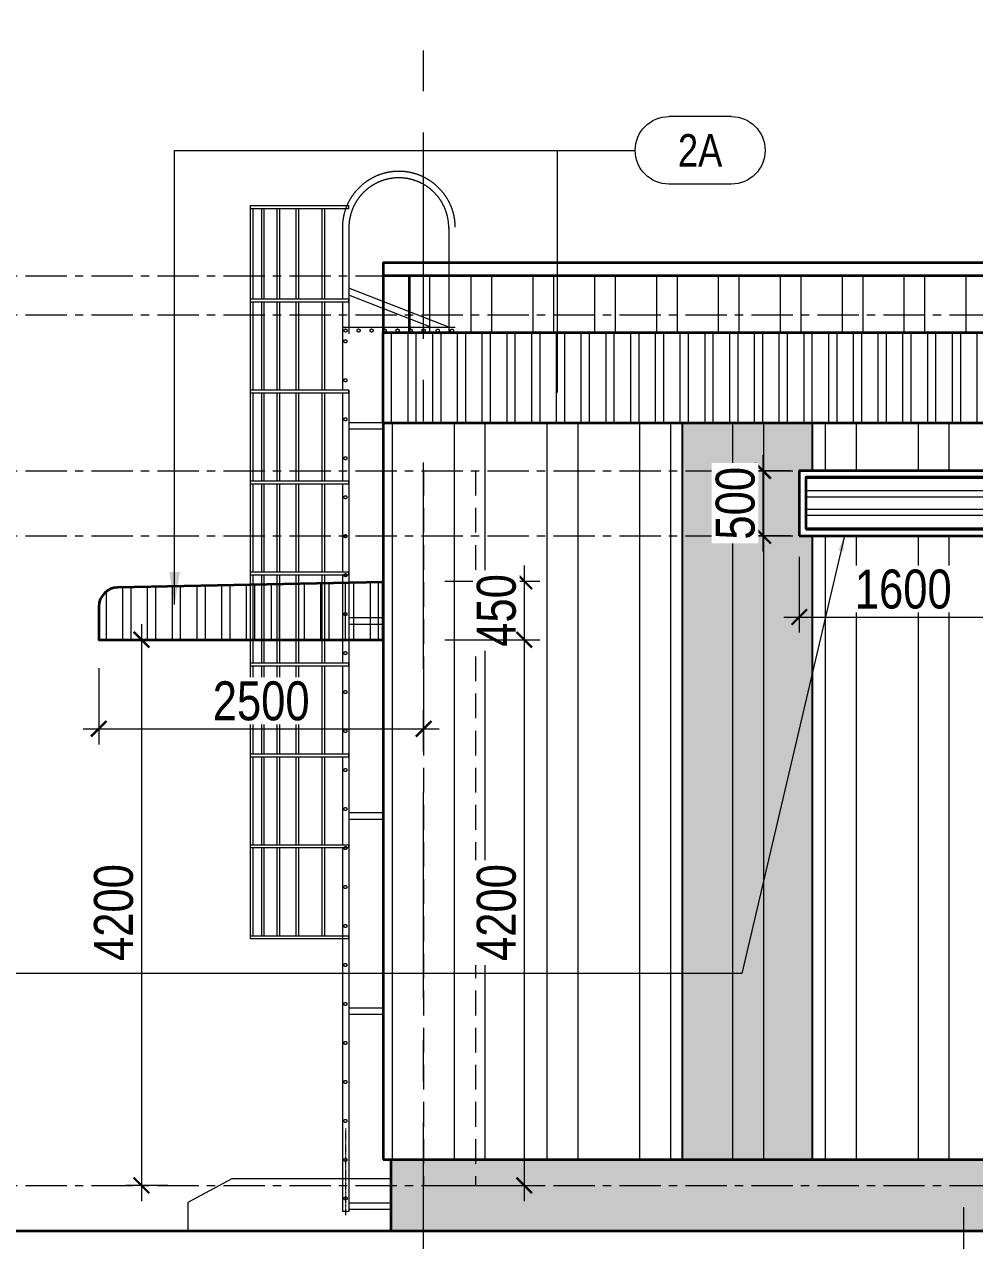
# Model space of a CAD drawing. Header units: millimetres. Extents: x -547695 to 905972, y -1055718 to 167349.
# Drawn here: x -531365 to -524049, y -999933 to -990572 of the extents above; entities that cross this region are included whole.
import ezdxf
from ezdxf.enums import TextEntityAlignment as Align
from ezdxf.xclip import XClip

# ---------------------------------------------------------------- set-up
doc = ezdxf.new("R2010")
doc.units = ezdxf.units.MM
doc.header["$XCLIPFRAME"] = 0
for name, pattern in [('$0$BASE-A0$0$HIDDEN', [0.375, 0.25, -0.125]), ('CellPin- Chi Thang sat len mai$0$CellPin- Chi Thang sat len mai$0$CENTER', [2, 1.25, -0.25, 0.25, -0.25]), ('CENTER', [50.8, 31.75, -6.35, 6.35, -6.35]), ('HIDDEN', [9.525, 6.35, -3.175])]:
    doc.linetypes.add(name, pattern=pattern)
doc.layers.get('DEFPOINTS').update_dxf_attribs({"color": 1, "lineweight": 25})
for name, color, linetype, lineweight in [('A-DIMS', 8, 'Continuous', 9), ('A-EQPM', 127, 'Continuous', 9), ('A-FINE', 255, 'Continuous', 25), ('A-GRID', 250, 'CENTER', 15), ('A-HEVY', 111, 'Continuous', 35), ('A-HIDD', 45, 'HIDDEN', 9), ('A-PATT', 252, 'Continuous', 9), ('A-SYMBOLS', 10, 'Continuous', 13), ('CellPin- Chi Thang sat len mai$0$CellPin- Chi Thang sat len mai$0$DIM TAN', 169, 'Continuous', 13), ('CellPin- Chi Thang sat len mai$0$CellPin- Chi Thang sat len mai$0$NTT-252-DIM', 252, 'Continuous', 9)]:
    doc.layers.add(name, color=color, linetype=linetype, lineweight=lineweight)
doc.styles.add('VTK _ Arial_2.5 mm', font='arial.ttf', dxfattribs={"width": 0.8})
doc.styles.add('VTK_Arial', font='arial.ttf', dxfattribs={"width": 0.8})
doc.dimstyles.new('A-2.5-DIM120', dxfattribs={"dimscale": 120, "dimtxt": 2.5, "dimasz": 1, "dimexe": 1, "dimexo": 0, "dimgap": 0.5, "dimtad": 1, "dimdec": 0, "dimzin": 12, "dimdsep": 46, "dimtxsty": 'VTK_Arial', "dimblk": 'ARCHTICK', "dimcen": 0, "dimdle": 1, "dimclrd": 256, "dimclre": 256, "dimclrt": 7, "dimadec": 1, "dimazin": 3, "dimtfac": 1, "dimtdec": 0, "dimtmove": 0, "dimatfit": 2, "dimfxl": 20, "dimtfill": 1, "dimtolj": 1, "dimtzin": 0, "dimlwd": -1, "dimlwe": -1, "dimarcsym": 0})
doc.dimstyles.new('A-2.5-DIM50', dxfattribs={"dimscale": 50, "dimtxt": 2.5, "dimasz": 1, "dimexe": 1, "dimexo": 0, "dimgap": 0.5, "dimtad": 1, "dimdec": 0, "dimzin": 12, "dimdsep": 46, "dimtxsty": 'VTK_Arial', "dimblk": 'ARCHTICK', "dimcen": 0, "dimdle": 1, "dimclrd": 256, "dimclre": 256, "dimclrt": 7, "dimadec": 1, "dimazin": 3, "dimtfac": 1, "dimtdec": 0, "dimtmove": 0, "dimatfit": 2, "dimfxl": 20, "dimtolj": 1, "dimtzin": 0, "dimlwd": -1, "dimlwe": -1, "dimarcsym": 0})

# ---------------------------------------------------------------- blocks, each defined once
blk = doc.blocks.new('E56U67')
at = {"layer": 'A-GRID', "ltscale": 10}
for points in [[(-889.9, 2000), (36929.7, 2000)], [(-889.9, 1700), (36929.7, 1700)], [(-889.9, 500), (36929.7, 500)], [(-889.9, 0), (36929.7, 0)], [(-889.9, -5000), (36929.7, -5000)]]:
    blk.add_lwpolyline(points, dxfattribs=at)
blk = doc.blocks.new('A$C2c41236e')
at = {"layer": 'A-PATT', "ltscale": 5, "true_color": 0x2aa800, "extrusion": (0, 0, -1)}
h = blk.add_hatch(color=84, dxfattribs=at)
h.dxf.hatch_style = 1
h.paths.add_polyline_path([(-367500, -100), (-368500, -100), (-368500, 20800), (-367500, 20800)])
at = {"layer": 'A-FINE', "ltscale": 5, "extrusion": (0, 0, -1)}
blk.add_lwpolyline([(-367500, -100), (-368500, -100), (-368500, 20800), (-367500, 20800)], close=True, dxfattribs=at)
blk = doc.blocks.new('ru6')
at = {"layer": 'A-GRID', "ltscale": 50}
blk.add_lwpolyline([(0, 0), (0, 12378.5)], dxfattribs=at)
blk = doc.blocks.new('ư4e67u')
blk.add_wipeout([(0, 443.8), (2043, 402.9), (2099.5, 390.7), (2147.1, 358), (2178.9, 309.7), (2190, 253), (2190, 0), (0, 0)]).dxf.layer = 'A-DIMS'
at = {"layer": 'A-PATT', "transparency": 33554620}
h = blk.add_hatch(dxfattribs=at)
h.set_pattern_fill('ANSI32', color=256, scale=20, angle=45)
edge = h.paths.add_edge_path()
edge.add_arc((2040, 253), 150, 360, 448.85424, ccw=False)
edge.add_line((2190, 253), (2190, 0))
edge.add_line((2190, 0), (0, 0))
edge.add_line((0, 0), (0, 443.8))
edge.add_line((0, 443.8), (2043, 402.9))
at = {"layer": 'A-HEVY'}
blk.add_lwpolyline([(2043, 402.9, -0.408369), (2190, 253), (2190, 0), (0, 0), (0, 443.8), (2043, 402.9)], format="xyb", dxfattribs=at)
blk = doc.blocks.new('57IJ67')
blk.add_wipeout([(-1600, -500), (0, -500), (0, 0), (-1600, 0)]).dxf.layer = 'A-PATT'
at = {"layer": 'A-PATT', "transparency": 33554620}
h = blk.add_hatch(dxfattribs=at)
h.set_pattern_fill('ANSI32', color=256, scale=15, angle=315)
h.set_pattern_definition([(360, (-1550, -750), (3e-14, 142.875), []), (360, (-1502.37, -797.63), (3e-14, 142.875), [])])
h.paths.add_polyline_path([(-1550, -450), (-50, -450), (-50, -50), (-1550, -50)])
at = {"layer": 'A-HEVY'}
for points in [[(-1600, -500), (0, -500), (0, 0), (-1600, 0)], [(-1550, -450), (-50, -450), (-50, -50), (-1550, -50)]]:
    blk.add_lwpolyline(points, close=True, dxfattribs=at)
blk = doc.blocks.new('_ARCHTICK')
at = {"color": 0, "linetype": 'ByBlock', "const_width": 0.15}
blk.add_lwpolyline([(-0.5, -0.5), (0.5, 0.5)], dxfattribs=at)
blk = doc.blocks.new('*D440')
at = {"layer": 'A-DIMS', "transparency": 16777216}
for p, q in [((-525678.1, -994627.6), (-525678.1, -993887.6)), ((-525465.8, -994007.6), (-525798.1, -994007.6)), ((-525465.8, -994507.6), (-525798.1, -994507.6))]:
    blk.add_line(p, q, dxfattribs=at)
at = {"layer": 'DEFPOINTS', "color": 0, "transparency": 16777216}
for p in [(-525465.8, -994007.6), (-525465.8, -994507.6)]:
    blk.add_point(p, dxfattribs=at)
at = {"layer": 'A-DIMS', "transparency": 16777216, "xscale": 120, "yscale": 120, "zscale": 120}
for p, rotation in [((-525678.1, -994007.6), 90), ((-525678.1, -994507.6), 270)]:
    blk.add_blockref('_ARCHTICK', p, dxfattribs=dict(at, rotation=rotation))
at = {"layer": 'A-DIMS', "color": 7, "transparency": 16777216, "insert": (-525891.3, -994257.6), "char_height": 300, "attachment_point": 5, "rotation": 90, "style": 'VTK_Arial', "bg_fill": 3, "box_fill_scale": 1.1, "bg_fill_color": 257, "bg_fill_transparency": 0}
blk.add_mtext('\\A1;500', dxfattribs=at)
at = {"layer": 'DEFPOINTS', "color": 0, "transparency": 16777216}
blk.add_point((-525678.1, -994007.6), dxfattribs=at)
blk = doc.blocks.new('*D441')
at = {"layer": 'A-DIMS', "transparency": 16777216}
for p, q in [((-525399.2, -994670.4), (-525399.2, -995253.1)), ((-523799.2, -994670.4), (-523799.2, -995253.1)), ((-525519.2, -995133.1), (-523679.2, -995133.1))]:
    blk.add_line(p, q, dxfattribs=at)
at = {"layer": 'DEFPOINTS', "color": 0, "transparency": 16777216}
for p in [(-525399.2, -994670.4), (-523799.2, -994670.4), (-523799.2, -995133.1)]:
    blk.add_point(p, dxfattribs=at)
at = {"layer": 'A-DIMS', "transparency": 16777216, "xscale": 120, "yscale": 120, "zscale": 120, "rotation": 180}
blk.add_blockref('_ARCHTICK', (-525399.2, -995133.1), dxfattribs=at)
at = {"layer": 'A-DIMS', "transparency": 16777216, "xscale": 120, "yscale": 120, "zscale": 120}
blk.add_blockref('_ARCHTICK', (-523799.2, -995133.1), dxfattribs=at)
at = {"layer": 'A-DIMS', "color": 7, "transparency": 16777216, "insert": (-524599.2, -994919.9), "char_height": 300, "attachment_point": 5, "style": 'VTK_Arial', "bg_fill": 3, "box_fill_scale": 1.1, "bg_fill_color": 257, "bg_fill_transparency": 0}
blk.add_mtext('\\A1;1600', dxfattribs=at)
blk = doc.blocks.new('*D468')
at = {"layer": 'A-DIMS', "transparency": 16777216}
for p, q in [((-530791.7, -995527.9), (-530791.7, -996113.3)), ((-528291.7, -995527.9), (-528291.7, -996113.3)), ((-530911.7, -995993.3), (-528171.7, -995993.3))]:
    blk.add_line(p, q, dxfattribs=at)
at = {"layer": 'DEFPOINTS', "color": 0, "transparency": 16777216}
for p in [(-530791.7, -995527.9), (-528291.7, -995527.9), (-528291.7, -995993.3)]:
    blk.add_point(p, dxfattribs=at)
at = {"layer": 'A-DIMS', "transparency": 16777216, "xscale": 120, "yscale": 120, "zscale": 120, "rotation": 180}
blk.add_blockref('_ARCHTICK', (-530791.7, -995993.3), dxfattribs=at)
at = {"layer": 'A-DIMS', "transparency": 16777216, "xscale": 120, "yscale": 120, "zscale": 120}
blk.add_blockref('_ARCHTICK', (-528291.7, -995993.3), dxfattribs=at)
at = {"layer": 'A-DIMS', "color": 7, "transparency": 16777216, "insert": (-529541.7, -995780.2), "char_height": 300, "attachment_point": 5, "style": 'VTK_Arial', "bg_fill": 3, "box_fill_scale": 1.1, "bg_fill_color": 257, "bg_fill_transparency": 0}
blk.add_mtext('\\A1;2500', dxfattribs=at)
blk = doc.blocks.new('*U290')
blk.add_lwpolyline([(11, 0), (11, -16.047), (11, -18.634)])
blk.add_wipeout([(2.402, 2.598), (3.701, 2.25), (4.652, 1.299), (5, 0), (4.652, -1.299), (3.701, -2.25), (2.402, -2.598), (-2.402, -2.598), (-3.701, -2.25), (-4.652, -1.299), (-5, 0), (-4.652, 1.299), (-3.701, 2.25), (-2.402, 2.598)])
for points in [[(-2.402, 2.598), (2.402, 2.598)], [(11, 0), (5, 0)], [(-2.402, -2.598), (2.402, -2.598)]]:
    blk.add_lwpolyline(points)
for centre, start, end in [((-2.402, 0), 90, 270), ((2.402, 0), 270, 90)]:
    blk.add_arc(centre, 2.598, start, end)
at = {"color": 7, "style": 'VTK _ Arial_2.5 mm', "width": 0.8, "flags": 8}
blk.add_attdef('SYMBOL', text='', height=2.5, dxfattribs=at).set_placement((0, 0), align=Align.MIDDLE_CENTER)
blk = doc.blocks.new('*U292')
blk.add_lwpolyline([(11, 0), (11, 14.395), (11, 16.982)])
blk.add_wipeout([(2.402, 2.598), (3.701, 2.25), (4.652, 1.299), (5, 0), (4.652, -1.299), (3.701, -2.25), (2.402, -2.598), (-2.402, -2.598), (-3.701, -2.25), (-4.652, -1.299), (-5, 0), (-4.652, 1.299), (-3.701, 2.25), (-2.402, 2.598)])
for points in [[(-2.402, 2.598), (2.402, 2.598)], [(11, 0), (5, 0)], [(-2.402, -2.598), (2.402, -2.598)]]:
    blk.add_lwpolyline(points)
for centre, start, end in [((-2.402, 0), 90, 270), ((2.402, 0), 270, 90)]:
    blk.add_arc(centre, 2.598, start, end)
at = {"color": 7, "style": 'VTK _ Arial_2.5 mm', "width": 0.8, "flags": 8}
blk.add_attdef('SYMBOL', text='', height=2.5, dxfattribs=at).set_placement((0, 0), align=Align.MIDDLE_CENTER)
blk = doc.blocks.new('ERYUJH76Y')
at = {"layer": 'A-GRID', "ltscale": 50}
for points in [[(1300, 3348.2), (1300, 25451.9)], [(0, 3348.2), (0, 25008.4)]]:
    blk.add_lwpolyline(points, dxfattribs=at)
blk = doc.blocks.new('RHRTHRHRT')
at = {"layer": 'A-PATT', "transparency": 33554620}
h = blk.add_hatch(dxfattribs=at)
h.set_pattern_fill('ANSI37', color=256, scale=20)
h.set_pattern_definition([(45, (-12900, -14800), (-44.90128, 44.90128), []), (135, (-12900, -14800), (-44.90128, -44.90128), [])])
h.paths.add_polyline_path([(-100, -4567.1), (-200, -4567.1), (-200, -14800), (-100, -14800)])
h.paths.add_polyline_path([(0, -500), (-24900, -500), (-24900, -400), (0, -400)])
h.paths.add_polyline_path([(-100, -2114.6), (-200, -2114.6), (-200, -500), (-100, -500)])
at = {"layer": 'DEFPOINTS', "linetype": '$0$BASE-A0$0$HIDDEN', "ltscale": 500}
blk.add_lwpolyline([(-25550, -50), (0, -50), (0, -15050), (-25550, -15050)], close=True, dxfattribs=at)
at = {"layer": 'A-GRID'}
ref = blk.add_blockref('ERYUJH76Y', (-1300, -21728.3), dxfattribs=at)
XClip(ref).set_block_clipping_path([(-32069.3798585372, 5005.1306604635), (6367.1031573832, 26504.5361301411)])
blk = doc.blocks.new('*D948')
at = {"layer": 'A-DIMS', "transparency": 16777216}
for p, q in [((-527516.7, -994737.6), (-527516.7, -995427.6)), ((-528128, -994857.6), (-527396.7, -994857.6)), ((-528128, -995307.6), (-527396.7, -995307.6))]:
    blk.add_line(p, q, dxfattribs=at)
at = {"layer": 'DEFPOINTS', "color": 0, "transparency": 16777216}
for p in [(-528128, -994857.6), (-528128, -995307.6)]:
    blk.add_point(p, dxfattribs=at)
at = {"layer": 'A-DIMS', "transparency": 16777216, "xscale": 120, "yscale": 120, "zscale": 120}
for p, rotation in [((-527516.7, -994857.6), 90), ((-527516.7, -995307.6), 270)]:
    blk.add_blockref('_ARCHTICK', p, dxfattribs=dict(at, rotation=rotation))
at = {"layer": 'A-DIMS', "color": 7, "transparency": 16777216, "insert": (-527729.9, -995082.6), "char_height": 300, "attachment_point": 5, "rotation": 90, "style": 'VTK_Arial', "bg_fill": 3, "box_fill_scale": 1.1, "bg_fill_color": 257, "bg_fill_transparency": 0}
blk.add_mtext('\\A1;450', dxfattribs=at)
at = {"layer": 'DEFPOINTS', "color": 0, "transparency": 16777216}
blk.add_point((-527516.7, -995307.6), dxfattribs=at)
blk = doc.blocks.new('*D961')
at = {"layer": 'A-DIMS', "transparency": 16777216}
for p, q in [((-527516.7, -995187.6), (-527516.7, -999627.6)), ((-528128, -995307.6), (-527396.7, -995307.6)), ((-528128, -999507.6), (-527396.7, -999507.6))]:
    blk.add_line(p, q, dxfattribs=at)
at = {"layer": 'DEFPOINTS', "color": 0, "transparency": 16777216}
for p in [(-528128, -995307.6), (-528128, -999507.6), (-527516.7, -999507.6)]:
    blk.add_point(p, dxfattribs=at)
at = {"layer": 'A-DIMS', "transparency": 16777216, "xscale": 120, "yscale": 120, "zscale": 120}
for p, rotation in [((-527516.7, -995307.6), 90), ((-527516.7, -999507.6), 270)]:
    blk.add_blockref('_ARCHTICK', p, dxfattribs=dict(at, rotation=rotation))
at = {"layer": 'A-DIMS', "color": 7, "transparency": 16777216, "insert": (-527729.9, -997407.6), "char_height": 300, "attachment_point": 5, "rotation": 90, "style": 'VTK_Arial', "bg_fill": 3, "box_fill_scale": 1.1, "bg_fill_color": 257, "bg_fill_transparency": 0}
blk.add_mtext('\\A1;4200', dxfattribs=at)
blk = doc.blocks.new('CellPin- Chi Thang sat len mai$0$CellPin- Chi Thang sat len mai$0$longthang')
at = {"layer": 'A-EQPM'}
blk.add_line((-372.8, 63.1), (-372.8, -616.9), dxfattribs=at)
for points in [[(387.2, 83.1), (-372.8, 83.1), (-372.8, 63.1), (387.2, 63.1)], [(387.2, -616.9), (-372.8, -616.9), (-372.8, -636.9), (387.2, -636.9)]]:
    blk.add_wipeout(points).dxf.layer = 'A-EQPM'
for p, q in [((-352.8, 63.1), (-352.8, -616.9)), ((-286.3, 63.1), (-286.3, -616.9)), ((-266.3, 63.1), (-266.3, -616.9)), ((-166, 63.1), (-166, -616.9)), ((-146, 63.1), (-146, -616.9)), ((-20, 63.1), (-20, -616.9)), ((0, 63.1), (0, -616.9)), ((180, 63.1), (180, -616.9)), ((200, 63.1), (200, -616.9))]:
    blk.add_line(p, q, dxfattribs=at)
for points in [[(387.2, 83.1), (-372.8, 83.1), (-372.8, 63.1), (387.2, 63.1)], [(387.2, -616.9), (-372.8, -616.9), (-372.8, -636.9), (387.2, -636.9)]]:
    blk.add_lwpolyline(points, close=True, dxfattribs=at)
blk.add_wipeout([(387.2, 83.1), (-372.8, 83.1), (-372.8, 63.1), (387.2, 63.1)]).dxf.layer = 'A-EQPM'
blk.add_lwpolyline([(387.2, 83.1), (-372.8, 83.1), (-372.8, 63.1), (387.2, 63.1)], close=True, dxfattribs=at)
blk = doc.blocks.new('CellPin- Chi Thang sat len mai$0$CellPin- Chi Thang sat len mai$0$dfsgdsfg2dfs1g321')
at = {"layer": 'A-EQPM'}
for p, q in [((700, 93.8, 0), (711.3, 93.8, 0)), ((706.3, -93.7, 0), (706.3, 93.8, 0)), ((711.3, 93.8, 0), (711.3, -93.7, 0)), ((713.8, 68.8, 0), (711.3, 68.8, 0)), ((713.8, 43.8, 0), (711.3, 43.8, 0)), ((711.3, 25, 0), (940.8, 25, 0)), ((713.8, 43.8, 0), (713.8, 68.8, 0)), ((723.8, 66.3, 0), (713.8, 66.3, 0)), ((723.8, 61.3, 0), (713.8, 61.3, 0)), ((723.8, 51.3, 0), (713.8, 51.3, 0)), ((723.8, 46.3, 0), (713.8, 46.3, 0)), ((723.8, 46.3, 0), (723.8, 66.3, 0)), ((940.8, 25, 0), (1204.2, 25, 0)), ((711.3, -25, 0), (940.8, -25, 0)), ((713.8, -43.7, 0), (711.3, -43.7, 0)), ((713.8, -68.7, 0), (711.3, -68.7, 0)), ((713.8, -43.7, 0), (713.8, -68.7, 0)), ((723.8, -46.2, 0), (713.8, -46.2, 0)), ((723.8, -51.2, 0), (713.8, -51.2, 0)), ((723.8, -61.2, 0), (713.8, -61.2, 0)), ((723.8, -66.2, 0), (713.8, -66.2, 0)), ((723.8, -46.2, 0), (723.8, -66.2, 0)), ((940.8, -25, 0), (1204.2, -25, 0)), ((700, -93.7, 0), (711.3, -93.7, 0))]:
    blk.add_line(p, q, dxfattribs=at)
at = {"layer": 'A-EQPM', "linetype": 'CellPin- Chi Thang sat len mai$0$CellPin- Chi Thang sat len mai$0$CENTER', "ltscale": 0.2}
blk.add_line((1504.5, 0), (646.2, 0, 0), dxfattribs=at)
blk = doc.blocks.new('CellPin- Chi Thang sat len mai$0$CellPin- Chi Thang sat len mai$0$12wsaaf')
at = {"layer": 'A-EQPM'}
for p, q in [((-417.5, 13141.5, -1.9), (-417.5, 12440.4, -0.1)), ((292.5, 12992.8, -1.8), (292.5, 11490, -1.8)), ((342.5, 12992.7, -1.8), (342.5, 11490, -1.8)), ((1111.7, 12992.7, -1.8), (1111.7, 11656.5, -1.8)), ((1161.7, 12992.8, -1.8), (1161.7, 11656.5, -1.8)), ((342.5, -4123.5, -1.8), (292.5, -4123.5, -1.8))]:
    blk.add_line(p, q, dxfattribs=at)
at = {"layer": 'A-EQPM', "ltscale": 100}
for p, q in [((292.5, 12225.3, -1.8), (1161.7, 12225.3, -1.8)), ((292.5, 12175.3, -1.8), (1161.7, 12175.3, -1.8))]:
    blk.add_line(p, q, dxfattribs=at)
at = {"layer": 'A-EQPM', "linetype": 'CellPin- Chi Thang sat len mai$0$CellPin- Chi Thang sat len mai$0$CENTER', "ltscale": 5}
blk.add_line((317.5, -3484.6, -1.8), (317.5, -4152.7, -1.8), dxfattribs=at)
at = {"layer": 'A-EQPM', "elevation": -1.8}
blk.add_lwpolyline([(1161.7, 11656.5), (1111.7, 11656.5), (1161.7, 11656.5)], dxfattribs=at)
at = {"layer": 'A-EQPM', "linetype": 'HIDDEN', "ltscale": 20, "elevation": -1.8}
blk.add_lwpolyline([(-647.2, -4273.5), (1199.4, -4273.5)], dxfattribs=at)
at = {"layer": 'A-EQPM'}
for centre in [(317.5, 12200.3, -1.8), (417.5, 12200.3, -1.8), (517.5, 12200.3, -1.8), (617.5, 12200.3, -1.8), (717.5, 12200.3, -1.8), (817.5, 12200.3, -1.8), (917.5, 12200.3, -1.8), (1027.1, 12199.8, -1.8), (1136.7, 12199.3, -1.8), (316, 8273.5, -1.8), (316, 7973.5, -1.8), (316, 7973.5, -1.8), (316, 6773.5, -1.8), (316, 6473.5, -1.8), (316, 6173.5, -1.8), (316, 5873.5, -1.8), (316, 5573.5, -1.8), (316, 5273.5, -1.8), (316, -2226.5, -1.8), (316, -2526.5, -1.8), (316, -2826.5, -1.8), (316, -3126.5, -1.8), (316, -3426.5, -1.8), (316, -3726.5, -1.8), (317.5, -4023.5, -1.8)]:
    blk.add_circle(centre, 11.9, dxfattribs=at)
at = {"layer": 'CellPin- Chi Thang sat len mai$0$CellPin- Chi Thang sat len mai$0$DIM TAN'}
ref = blk.add_blockref('CellPin- Chi Thang sat len mai$0$CellPin- Chi Thang sat len mai$0$dfsgdsfg2dfs1g321', (118.9, 11776.5, -1.8), dxfattribs=at)
XClip(ref).set_block_clipping_path([(653.2296383174, -179.836169124), (992.773470014, 150.2136849456)])
ref = blk.add_blockref('CellPin- Chi Thang sat len mai$0$CellPin- Chi Thang sat len mai$0$dfsgdsfg2dfs1g321', (1318.8, -2223.6, -1.8), dxfattribs=dict(at, xscale=-1))
XClip(ref).set_block_clipping_path([(700.0194962209, -179.835927425), (976.3177220631, 150.2118256729)])
ref = blk.add_blockref('CellPin- Chi Thang sat len mai$0$CellPin- Chi Thang sat len mai$0$dfsgdsfg2dfs1g321', (1318.8, -3723.6, -1.8), dxfattribs=dict(at, xscale=-1))
XClip(ref).set_block_clipping_path([(700.0194962209, -179.835927425), (976.3177220631, 150.2118256729)])
at = {"layer": 'CellPin- Chi Thang sat len mai$0$CellPin- Chi Thang sat len mai$0$NTT-252-DIM'}
blk.add_blockref('CellPin- Chi Thang sat len mai$0$CellPin- Chi Thang sat len mai$0$longthang', (-44.7, -1386.6, -1.8), dxfattribs=at)
at = {"layer": 'A-EQPM'}
for p, q in [((292.5, 11510, -1.8), (292.5, -4123.5, -1.8)), ((342.5, 11510, -1.8), (342.5, -4123.5, -1.8))]:
    blk.add_line(p, q, dxfattribs=at)
for centre in [(316, -1626.5, -1.8), (316, -1926.5, -1.8)]:
    blk.add_circle(centre, 11.9, dxfattribs=at)
blk.add_wipeout([(342.5, 13160.3), (-417.5, 13160.3), (-417.5, 13140.3), (342.5, 13140.3)]).translate(0, 0, -0.1).dxf.layer = 'A-EQPM'
for p, q in [((-397.5, 13141.5, -1.9), (-397.5, 12440.4, -0.1)), ((-331, 13141.5, -1.9), (-331, 12420.4, -0.1)), ((-311, 13141.5, -1.9), (-311, 12420.4, -0.1)), ((-210.7, 13141.5, -1.9), (-210.7, 12420.4, -0.1)), ((-190.7, 13141.5, -1.9), (-190.7, 12420.4, -0.1)), ((-64.7, 13141.5, -1.9), (-64.7, 12420.4, -0.1)), ((-44.7, 13141.5, -1.9), (-44.7, 12420.4, -0.1)), ((135.3, 13141.5, -1.9), (135.3, 12420.4, -0.1)), ((155.3, 13141.5, -1.9), (155.3, 12420.4, -0.1))]:
    blk.add_line(p, q, dxfattribs=at)
at = {"layer": 'A-EQPM', "elevation": -1.8}
blk.add_lwpolyline([(342.5, 13160.3), (-417.5, 13160.3), (-417.5, 13140.3), (342.5, 13140.3)], close=True, dxfattribs=at)
at = {"layer": 'CellPin- Chi Thang sat len mai$0$CellPin- Chi Thang sat len mai$0$NTT-252-DIM'}
for p in [(-44.7, 11213.4, -1.8), (-44.7, 7713.4, -1.8), (-44.7, -686.6, -1.8)]:
    blk.add_blockref('CellPin- Chi Thang sat len mai$0$CellPin- Chi Thang sat len mai$0$longthang', p, dxfattribs=at)
at = {"layer": 'A-EQPM'}
for centre in [(316, 10973.5, -1.8), (316, 10673.5, -1.8), (316, 7673.5, -1.8), (316, 7373.5, -1.8), (316, 7073.5, -1.8), (316, -726.5, -1.8), (316, -1026.5, -1.8), (316, -1326.5, -1.8)]:
    blk.add_circle(centre, 11.9, dxfattribs=at)
at = {"layer": 'CellPin- Chi Thang sat len mai$0$CellPin- Chi Thang sat len mai$0$DIM TAN'}
ref = blk.add_blockref('CellPin- Chi Thang sat len mai$0$CellPin- Chi Thang sat len mai$0$dfsgdsfg2dfs1g321', (1318.8, 7776.4, -1.8), dxfattribs=dict(at, xscale=-1))
XClip(ref).set_block_clipping_path([(700.0194962209, -179.836169124), (976.2714406701, 150.2118738968)])
at = {"layer": 'CellPin- Chi Thang sat len mai$0$CellPin- Chi Thang sat len mai$0$NTT-252-DIM'}
for p in [(-44.7, 11913.4, -1.8), (-44.7, 10513.4, -1.8), (-44.7, 13.4, -1.8)]:
    blk.add_blockref('CellPin- Chi Thang sat len mai$0$CellPin- Chi Thang sat len mai$0$longthang', p, dxfattribs=at)
blk.add_wipeout([(342.5, 13160.3), (-417.5, 13160.3), (-417.5, 13140.3), (342.5, 13140.3)]).translate(0, 0, -0.1).dxf.layer = 'A-EQPM'
at = {"layer": 'A-EQPM'}
blk.add_line((-417.5, 12420.4, -0.1), (-417.5, 11996.5, -1.8), dxfattribs=at)
at = {"layer": 'A-EQPM', "elevation": -1.8}
blk.add_lwpolyline([(342.5, 13160.3), (-417.5, 13160.3), (-417.5, 13140.3), (342.5, 13140.3)], close=True, dxfattribs=at)
at = {"layer": 'A-EQPM'}
for centre in [(316, 11873.5, -1.8), (316, 11573.5, -1.8), (316, 11273.5, -1.8), (316, 10373.5, -1.8), (316, 10373.5, -1.8), (316, 10073.5, -1.8), (316, 10073.5, -1.8), (316, -126.5, -1.8), (316, -426.5, -1.8)]:
    blk.add_circle(centre, 11.9, dxfattribs=at)
at = {"layer": 'A-EQPM', "ltscale": 5}
for radius in [434.6, 384.6]:
    blk.add_arc((727.1, 12990.7, -1.8), radius, 359.72759, 180.27241, dxfattribs=at)
at = {"layer": 'CellPin- Chi Thang sat len mai$0$CellPin- Chi Thang sat len mai$0$DIM TAN'}
ref = blk.add_blockref('CellPin- Chi Thang sat len mai$0$CellPin- Chi Thang sat len mai$0$dfsgdsfg2dfs1g321', (1318.8, 11776.4, -1.8), dxfattribs=dict(at, xscale=-1))
XClip(ref).set_block_clipping_path([(700.0194962209, -179.836169124), (976.2714406701, 150.2118738968)])
ref = blk.add_blockref('CellPin- Chi Thang sat len mai$0$CellPin- Chi Thang sat len mai$0$dfsgdsfg2dfs1g321', (1318.8, -223.6, -1.8), dxfattribs=dict(at, xscale=-1))
XClip(ref).set_block_clipping_path([(700.0194962209, -179.835927425), (976.3084657887, 150.2117856572)])
at = {"layer": 'CellPin- Chi Thang sat len mai$0$CellPin- Chi Thang sat len mai$0$NTT-252-DIM'}
for p in [(-44.7, 9813.4, -1.8), (-44.7, 713.4, -1.8)]:
    blk.add_blockref('CellPin- Chi Thang sat len mai$0$CellPin- Chi Thang sat len mai$0$longthang', p, dxfattribs=at)
at = {"layer": 'A-EQPM'}
for centre in [(316, 9773.5, -1.8), (316, 9773.5, -1.8), (316, 9473.5, -1.8), (316, 473.5, -1.8), (316, 173.5, -1.8)]:
    blk.add_circle(centre, 11.9, dxfattribs=at)
at = {"layer": 'CellPin- Chi Thang sat len mai$0$CellPin- Chi Thang sat len mai$0$DIM TAN'}
ref = blk.add_blockref('CellPin- Chi Thang sat len mai$0$CellPin- Chi Thang sat len mai$0$dfsgdsfg2dfs1g321', (1318.8, 9776.4, -1.8), dxfattribs=dict(at, xscale=-1))
XClip(ref).set_block_clipping_path([(700.0194962209, -179.836169124), (976.2714406701, 150.2118738968)])
at = {"layer": 'CellPin- Chi Thang sat len mai$0$CellPin- Chi Thang sat len mai$0$NTT-252-DIM'}
for p in [(-44.7, 9113.4, -1.8), (-44.7, 1413.4, -1.8)]:
    blk.add_blockref('CellPin- Chi Thang sat len mai$0$CellPin- Chi Thang sat len mai$0$longthang', p, dxfattribs=at)
for points, z in [([(342.5, 12440.4), (-417.5, 12440.4), (-417.5, 12420.4), (342.5, 12420.4)], -0.1), ([(342.5, 11996.5), (-417.5, 11996.5), (-417.5, 11976.5), (342.5, 11976.5)], -1.8)]:
    blk.add_wipeout(points).translate(0, 0, z).dxf.layer = 'A-EQPM'
at = {"layer": 'A-EQPM'}
for p, q in [((-397.5, 12420.4, -0.1), (-397.5, 11996.5, -1.8)), ((-331, 12420.4, -0.1), (-331, 11996.5, -1.8)), ((-311, 12420.4, -0.1), (-311, 11996.5, -1.8)), ((-210.7, 12420.4, -0.1), (-210.7, 11996.5, -1.8)), ((-190.7, 12420.4, -0.1), (-190.7, 11996.5, -1.8)), ((-64.7, 12420.4, -0.1), (-64.7, 11996.5, -1.8)), ((-44.7, 12420.4, -0.1), (-44.7, 11996.5, -1.8)), ((135.3, 12420.4, -0.1), (135.3, 11996.5, -1.8)), ((155.3, 12420.4, -0.1), (155.3, 11996.5, -1.8))]:
    blk.add_line(p, q, dxfattribs=at)
for points, elevation in [([(342.5, 12440.4), (-417.5, 12440.4), (-417.5, 12420.4), (342.5, 12420.4)], -0.1), ([(342.5, 11996.5), (-417.5, 11996.5), (-417.5, 11976.5), (342.5, 11976.5)], -1.8)]:
    blk.add_lwpolyline(points, close=True, dxfattribs=dict(at, elevation=elevation))
for centre in [(316, 9173.5, -1.8), (316, 8873.5, -1.8), (316, 8873.5, -1.8), (316, 8573.5, -1.8), (316, 1373.5, -1.8), (316, 1073.5, -1.8), (316, 773.5, -1.8)]:
    blk.add_circle(centre, 11.9, dxfattribs=at)
at = {"layer": 'CellPin- Chi Thang sat len mai$0$CellPin- Chi Thang sat len mai$0$NTT-252-DIM'}
for p in [(-44.7, 8413.4, -1.8), (-44.7, 2113.4, -1.8)]:
    blk.add_blockref('CellPin- Chi Thang sat len mai$0$CellPin- Chi Thang sat len mai$0$longthang', p, dxfattribs=at)
at = {"layer": 'A-EQPM'}
for centre in [(316, 1973.5, -1.8), (316, 1673.5, -1.8)]:
    blk.add_circle(centre, 11.9, dxfattribs=at)
at = {"layer": 'CellPin- Chi Thang sat len mai$0$CellPin- Chi Thang sat len mai$0$DIM TAN'}
ref = blk.add_blockref('CellPin- Chi Thang sat len mai$0$CellPin- Chi Thang sat len mai$0$dfsgdsfg2dfs1g321', (1318.8, 1776.4, -1.8), dxfattribs=dict(at, xscale=-1))
XClip(ref).set_block_clipping_path([(700.0194962209, -179.835927425), (976.2992095143, 150.2117456414)])
at = {"layer": 'CellPin- Chi Thang sat len mai$0$CellPin- Chi Thang sat len mai$0$NTT-252-DIM'}
blk.add_blockref('CellPin- Chi Thang sat len mai$0$CellPin- Chi Thang sat len mai$0$longthang', (-44.7, 2813.4, -1.8), dxfattribs=at)
blk.add_wipeout([(342.5, 12440.4), (-417.5, 12440.4), (-417.5, 12420.4), (342.5, 12420.4)]).translate(0, 0, -0.1).dxf.layer = 'A-EQPM'
at = {"layer": 'A-EQPM', "elevation": -0.1}
blk.add_lwpolyline([(342.5, 12440.4), (-417.5, 12440.4), (-417.5, 12420.4), (342.5, 12420.4)], close=True, dxfattribs=at)
at = {"layer": 'A-EQPM'}
for centre in [(316, 2573.5, -1.8), (316, 2273.5, -1.8)]:
    blk.add_circle(centre, 11.9, dxfattribs=at)
at = {"layer": 'CellPin- Chi Thang sat len mai$0$CellPin- Chi Thang sat len mai$0$NTT-252-DIM'}
blk.add_blockref('CellPin- Chi Thang sat len mai$0$CellPin- Chi Thang sat len mai$0$longthang', (-44.7, 3513.4, -1.8), dxfattribs=at)
at = {"layer": 'A-EQPM'}
for centre in [(316, 3473.5, -1.8), (316, 3173.5, -1.8), (316, 2873.5, -1.8)]:
    blk.add_circle(centre, 11.9, dxfattribs=at)
at = {"layer": 'CellPin- Chi Thang sat len mai$0$CellPin- Chi Thang sat len mai$0$NTT-252-DIM'}
blk.add_blockref('CellPin- Chi Thang sat len mai$0$CellPin- Chi Thang sat len mai$0$longthang', (-44.7, 4213.4, -1.8), dxfattribs=at)
at = {"layer": 'A-EQPM'}
for centre in [(316, 4073.5, -1.8), (316, 3773.5, -1.8)]:
    blk.add_circle(centre, 11.9, dxfattribs=at)
at = {"layer": 'CellPin- Chi Thang sat len mai$0$CellPin- Chi Thang sat len mai$0$DIM TAN'}
ref = blk.add_blockref('CellPin- Chi Thang sat len mai$0$CellPin- Chi Thang sat len mai$0$dfsgdsfg2dfs1g321', (1318.8, 3776.4, -1.8), dxfattribs=dict(at, xscale=-1))
XClip(ref).set_block_clipping_path([(700.0194962209, -179.835927425), (976.28995324, 150.2117056257)])
at = {"layer": 'CellPin- Chi Thang sat len mai$0$CellPin- Chi Thang sat len mai$0$NTT-252-DIM'}
blk.add_blockref('CellPin- Chi Thang sat len mai$0$CellPin- Chi Thang sat len mai$0$longthang', (-44.7, 4913.4, -1.8), dxfattribs=at)
at = {"layer": 'A-EQPM'}
for centre in [(316, 4673.5, -1.8), (316, 4373.5, -1.8)]:
    blk.add_circle(centre, 11.9, dxfattribs=at)
at = {"layer": 'CellPin- Chi Thang sat len mai$0$CellPin- Chi Thang sat len mai$0$NTT-252-DIM'}
blk.add_blockref('CellPin- Chi Thang sat len mai$0$CellPin- Chi Thang sat len mai$0$longthang', (-44.7, 5613.4, -1.8), dxfattribs=at)
at = {"layer": 'A-EQPM'}
blk.add_circle((316, 4973.5, -1.8), 11.9, dxfattribs=at)
at = {"layer": 'CellPin- Chi Thang sat len mai$0$CellPin- Chi Thang sat len mai$0$NTT-252-DIM'}
blk.add_blockref('CellPin- Chi Thang sat len mai$0$CellPin- Chi Thang sat len mai$0$longthang', (-44.7, 6313.4, -1.8), dxfattribs=at)
at = {"layer": 'CellPin- Chi Thang sat len mai$0$CellPin- Chi Thang sat len mai$0$DIM TAN'}
ref = blk.add_blockref('CellPin- Chi Thang sat len mai$0$CellPin- Chi Thang sat len mai$0$dfsgdsfg2dfs1g321', (1318.8, 5776.4, -1.8), dxfattribs=dict(at, xscale=-1))
XClip(ref).set_block_clipping_path([(700.0194962209, -179.835927425), (976.2806969656, 150.21166561)])
at = {"layer": 'CellPin- Chi Thang sat len mai$0$CellPin- Chi Thang sat len mai$0$NTT-252-DIM'}
blk.add_blockref('CellPin- Chi Thang sat len mai$0$CellPin- Chi Thang sat len mai$0$longthang', (-44.7, 7013.4, -1.8), dxfattribs=at)
blk = doc.blocks.new('TRỤ DO')
at = {"layer": 'A-EQPM'}
for p, q in [((380.3, 0, 0), (380.3, 187.5, 0)), ((380.3, 187.5, 0), (385.3, 187.5, 0)), ((385.3, 187.5, 0), (385.3, 0, 0)), ((387.8, 162.5, 0), (385.3, 162.5, 0)), ((387.8, 137.5, 0), (385.3, 137.5, 0)), ((385.3, 118.7, 0), (956.3, 118.7, 0)), ((387.8, 137.5, 0), (387.8, 162.5, 0)), ((397.8, 160, 0), (387.8, 160, 0)), ((397.8, 155, 0), (387.8, 155, 0)), ((397.8, 145, 0), (387.8, 145, 0)), ((397.8, 140, 0), (387.8, 140, 0)), ((397.8, 140, 0), (397.8, 160, 0)), ((380.3, 0, 0), (385.3, 0, 0)), ((385.3, 68.7, 0), (956.3, 68.7, 0)), ((387.8, 50, 0), (385.3, 50, 0)), ((387.8, 25, 0), (385.3, 25, 0)), ((387.8, 50, 0), (387.8, 25, 0)), ((397.8, 47.5, 0), (387.8, 47.5, 0)), ((397.8, 42.5, 0), (387.8, 42.5, 0)), ((397.8, 32.5, 0), (387.8, 32.5, 0)), ((397.8, 27.5, 0), (387.8, 27.5, 0)), ((397.8, 47.5, 0), (397.8, 27.5, 0))]:
    blk.add_line(p, q, dxfattribs=at)
blk = doc.blocks.new('ẻgergerg')
at = {"layer": 'A-EQPM'}
ref = blk.add_blockref('CellPin- Chi Thang sat len mai$0$CellPin- Chi Thang sat len mai$0$12wsaaf', (917.5, -5270.4, -6.8), dxfattribs=dict(at, xscale=-1))
XClip(ref).set_block_clipping_path([(-418.5000001092, 12175.3157645492), (1161.6570405229, 13663.5822031004)])
ref = blk.add_blockref('CellPin- Chi Thang sat len mai$0$CellPin- Chi Thang sat len mai$0$12wsaaf', (917.5, 4273.5, 1.8), dxfattribs=dict(at, xscale=-1))
XClip(ref).set_block_clipping_path([(-418.0387739381, -4220.688312118), (343.499074838, 2196.4522147768)])
at = {"layer": 'A-EQPM', "ltscale": 0.3, "elevation": 0}
for points in [[(-194.2, 6955), (575, 7255)], [(-56.6, 6955), (575, 7201.3)]]:
    blk.add_lwpolyline(points, dxfattribs=at)
at = {"layer": 'A-EQPM', "elevation": 0}
blk.add_lwpolyline([(0, 189.4), (0, 0), (999.1, 0)], dxfattribs=at)
at = {"layer": 'A-EQPM'}
ref = blk.add_blockref('CellPin- Chi Thang sat len mai$0$CellPin- Chi Thang sat len mai$0$12wsaaf', (917.5, 2173.5, 1.8), dxfattribs=dict(at, xscale=-1))
XClip(ref).set_block_clipping_path([(-418.500000039, 4296.4522147768), (342.4999999834, 4731.4105065532)])
for p in [(-380.3, 6101, 0), (-380.3, 4599.6, 0), (-380.3, 3098.3, 0), (-380.3, 1597, 0), (-380.3, 95.7, 0)]:
    blk.add_blockref('TRỤ DO', p, dxfattribs=at)
blk = doc.blocks.new('*D1197')
at = {"layer": 'A-DIMS', "transparency": 16777216}
for p, q in [((-530463.5, -995187.6), (-530463.5, -999627.6)), ((-530259.5, -995307.6), (-530583.5, -995307.6)), ((-530259.5, -999507.6), (-530583.5, -999507.6))]:
    blk.add_line(p, q, dxfattribs=at)
at = {"layer": 'DEFPOINTS', "color": 0, "transparency": 16777216}
for p in [(-530259.5, -995307.6), (-530463.5, -999507.6), (-530259.5, -999507.6)]:
    blk.add_point(p, dxfattribs=at)
at = {"layer": 'A-DIMS', "transparency": 16777216, "xscale": 120, "yscale": 120, "zscale": 120}
for p, rotation in [((-530463.5, -995307.6), 90), ((-530463.5, -999507.6), 270)]:
    blk.add_blockref('_ARCHTICK', p, dxfattribs=dict(at, rotation=rotation))
at = {"layer": 'A-DIMS', "color": 7, "transparency": 16777216, "insert": (-530676.7, -997407.6), "char_height": 300, "attachment_point": 5, "rotation": 90, "style": 'VTK_Arial', "bg_fill": 3, "box_fill_scale": 1.1, "bg_fill_color": 257, "bg_fill_transparency": 0}
blk.add_mtext('\\A1;4200', dxfattribs=at)

msp = doc.modelspace()

# ---------------------------------------------------------------- linework, layer by layer
at = {"layer": 'A-DIMS'}
msp.add_lwpolyline([(-528541.7, -999457.7), (-529766.8, -999457.6), (-530106.7, -999638.9), (-530106.7, -999857.1), (-528541.7, -999857.1)], close=True, dxfattribs=at)

# ---------------------------------------------------------------- block references
at = {"layer": 'A-HEVY'}
ref = msp.add_blockref('RHRTHRHRT', (-524808.9, -998855.7), dxfattribs=at)
XClip(ref).set_block_clipping_path([(-3544.5910186522, -16880.7335869387), (617.7701081213, -14399.5472302057)])

# ---------------------------------------------------------------- next in the draw order: block references
msp.add_blockref('E56U67', (-533513.9, -994507.6), dxfattribs=at)

# ---------------------------------------------------------------- next in the draw order: block references
at = {"layer": 'A-FINE'}
ref = msp.add_blockref('A$C2c41236e', (-157799.2, -999207.6), dxfattribs=dict(at, xscale=-1))
XClip(ref).set_block_clipping_path([(345192.5000037338, -99.9999999993), (370802.4999987449, 5566.4290808587)])

# ---------------------------------------------------------------- next in the draw order: block references
at = {"layer": 'A-HEVY'}
msp.add_blockref('ru6', (-528291.7, -1003150.9), dxfattribs=at)

# ---------------------------------------------------------------- next in the draw order: hatches: boundary and pattern name
at = {"layer": 'A-PATT', "transparency": 33554620}
h = msp.add_hatch(dxfattribs=at)
h.set_pattern_fill('ANSI32', color=256, scale=50, angle=45)
h.set_pattern_definition([(90, (-528401.7, -992943.25), (-476.25, 3e-14), []), (90, (-528242.95, -992784.5), (-476.25, 3e-14), [])])
h.paths.add_polyline_path([(-528401.7, -992943.2), (-503191.7, -992943.2), (-503191.7, -992507.6), (-528401.7, -992507.6)])
h = msp.add_hatch(dxfattribs=at)
h.set_pattern_fill('ANSI32', color=256, scale=20, angle=45)
h.set_pattern_definition([(90, (-528601.7, -993641.13), (-190.5, 1e-14), []), (90, (-528538.2, -993577.63), (-190.5, 1e-14), [])])
h.paths.add_polyline_path([(-528601.7, -993641.1), (-502991.7, -993641.1), (-502991.7, -992943.2), (-528601.7, -992943.2)])
at = {"layer": 'A-PATT', "ltscale": 5}
h = msp.add_hatch(dxfattribs=at)
h.set_pattern_fill('ANSI32', color=256, scale=75, angle=45)
h.set_pattern_definition([(90, (-1562469.9, -2027083.36), (-714.375, 1e-29), []), (90, (-1562231.75, -2026845.2), (-714.375, 1e-29), [])])
h.paths.add_polyline_path([(-528601.7, -999307.6), (-502991.7, -999307.6), (-502991.7, -993641.1), (-528601.7, -993641.1)])
h.paths.add_polyline_path([(-510901.9, -998607.6), (-506901.9, -998607.6), (-506901.9, -997307.6), (-510901.9, -997307.6)], flags=16)
h.paths.add_polyline_path([(-510876.9, -998557.6), (-506976.9, -998557.6), (-506976.9, -997357.6), (-510876.9, -997357.6)], flags=0)
h.paths.add_polyline_path([(-515191.7, -998607.6), (-513191.7, -998607.6), (-513191.7, -997307.6), (-515191.7, -997307.6)], flags=16)
h.paths.add_polyline_path([(-515141.7, -998557.6), (-513241.7, -998557.6), (-513241.7, -997357.6), (-515141.7, -997357.6)], flags=0)
at = {"layer": 'A-PATT', "transparency": 33554620}
h = msp.add_hatch(dxfattribs=at)
h.set_pattern_fill('AR-CONC', color=256, scale=3)
h.set_pattern_definition([(50, (-528541.7, -1000007.56), (546.554, -47.817), [57.15, -628.65]), (355, (-528541.7, -1000007.56), (-105.73, 573.17), [45.72, -502.922]), (100.4514, (-528496.16, -1000011.55), (440.824, 525.353), [48.57, -534.271]), (46.1842, (-528541.7, -999855.16), (813.237, -126.127), [85.725, -942.975]), (96.6356, (-528473.9, -999865.7), (712.212, 742.278), [72.855, -801.407]), (351.184, (-528541.7, -999855.2), (712.212, 742.278), [68.58, -754.38]), (21, (-528465.5, -999893.26), (454.843, -306.7956), [57.15, -628.65]), (326, (-528465.5, -999893.26), (185.406, 552.564), [45.72, -502.92]), (71.4514, (-528427.6, -999918.83), (640.249, 245.768), [48.57, -534.27]), (37.5, (-528541.7, -1000007.56), (9.2658, 253.6651), [0, -496.824, 0, -510.54, 0, -504.825]), (7.5, (-528541.7, -1000007.56), (200.459, 300.5417), [0, -291.084, 0, -485.394, 0, -192.405]), (327.5, (-528711.63, -1000007.56), (406.7718, -17.1862), [0, -190.5, 0, -594.36, 0, -788.67]), (317.5, (-528787.83, -1000007.56), (444.3875, 76.2795), [0, -247.65, 0, -394.716, 0, -560.07])])
h.paths.add_polyline_path([(-528541.7, -999858), (-528541.7, -999507.6), (-528541.7, -999307.6), (-502991.7, -999307.6), (-502991.7, -999507.6), (-502991.7, -999857.6)])

# ---------------------------------------------------------------- next in the draw order: linework, layer by layer
at = {"layer": 'A-HEVY'}
for p, q in [((-502991.7, -992507.6), (-528601.7, -992507.6)), ((-528401.7, -992507.6), (-528401.7, -992943.2)), ((-528541.7, -999858), (-502991.7, -999857.6))]:
    msp.add_line(p, q, dxfattribs=at)
for points in [[(-528601.7, -992943.2), (-502991.7, -992943.2), (-502991.7, -992407.6), (-528601.7, -992407.6)], [(-528601.7, -992943.2), (-502991.7, -992943.2), (-502991.7, -993641.1), (-528601.7, -993641.1)], [(-528601.7, -999307.6), (-502991.7, -999307.6), (-502991.7, -993641.1), (-528601.7, -993641.1)]]:
    msp.add_lwpolyline(points, close=True, dxfattribs=at)
for points in [[(-528541.7, -999857.1), (-528541.7, -999307.6)], [(-533941.7, -1000007.6), (-533941.7, -999957.1), (-533841.7, -999857.1), (-528541.7, -999857.1)]]:
    msp.add_lwpolyline(points, dxfattribs=at)
at = {"layer": 'A-HIDD', "ltscale": 30}
for points in [[(-528291.7, -994007.6), (-528291.7, -999507.6)], [(-527891.7, -994007.6), (-527891.7, -999507.6)]]:
    msp.add_lwpolyline(points, dxfattribs=at)

# ---------------------------------------------------------------- next in the draw order: block references
at = {"layer": 'A-DIMS'}
msp.add_blockref('57IJ67', (-523799.2, -994007.6), dxfattribs=at)
at = {"layer": 'A-HEVY', "xscale": -1}
msp.add_blockref('ư4e67u', (-528601.7, -995307.6), dxfattribs=at)
at = {"layer": 'A-SYMBOLS'}
ref = msp.add_blockref('*U290', (-526162.7, -991541.5), dxfattribs=dict(at, xscale=-100, yscale=100, zscale=100))
ref.add_attrib('SYMBOL', '2A', dxfattribs={"layer": '0', "color": 7, "height": 250, "style": 'VTK _ Arial_2.5 mm', "width": 0.8, "flags": 8}).set_placement((-526162.7, -991541.5), align=Align.MIDDLE_CENTER)
at = {"layer": 'A-SYMBOLS', "xscale": 100, "yscale": 100, "zscale": 100}
msp.add_blockref('*U292', (-525233.9, -1001372), dxfattribs=at).add_auto_attribs({'SYMBOL': '3'})

# ---------------------------------------------------------------- next in the draw order: leaders
at = {"layer": 'A-DIMS'}
msp.add_leader([(-525052, -994507.6), (-525842.5, -997876.8), (-534471.3, -997876.8)], dimstyle='A-2.5-DIM120', override={"dimgap": 0.5, "dimtad": 0}, dxfattribs=at)

# ---------------------------------------------------------------- next in the draw order: block references
ref = msp.add_blockref('ẻgergerg', (-528291.7, -999858, -4), dxfattribs=dict(at, xscale=-1))
XClip(ref).set_block_clipping_path([(-389.9852169798, 6914.7453538434), (310.0147830202, 6914.7453538434), (310.0147830202, 550.4321437244), (250.0147880522, 550.4305364835), (250.0295078609, 0.9245679579), (1815.0146068736, 0.9247801928), (1815.0146068736, 8267.81450983), (-389.9852169798, 8267.81450983)])

# ---------------------------------------------------------------- next in the draw order: dimensions: what is measured, and where the dimension line sits
dim = msp.add_linear_dim(base=(-525678.1, -994007.6), p1=(-525465.8, -994507.6), p2=(-525465.8, -994007.6), angle=90, dimstyle='A-2.5-DIM120', override={"dimpost": '\\X', "dimblk": 'ARCHTICK'}, dxfattribs=at)
dim.commit()
dim.dimension.update_dxf_attribs({"geometry": '*D440', "text_midpoint": (-525678.1, -994257.6), "dimtype": 160})

# ---------------------------------------------------------------- next in the draw order: dimensions: what is measured, and where the dimension line sits
for base, p1, p2, override, picture, middle in [((-523799.2, -995133.1), (-525399.2, -994670.4), (-523799.2, -994670.4), {"dimpost": '\\X', "dimblk": 'ARCHTICK'}, '*D441', (-524599.2, -994919.9)), ((-528291.7, -995993.3), (-530791.7, -995527.9), (-528291.7, -995527.9), {"dimpost": '\\X'}, '*D468', (-529541.7, -995780.2))]:
    dim = msp.add_linear_dim(base=base, p1=p1, p2=p2, dimstyle='A-2.5-DIM120', override=override, dxfattribs=at)
    dim.commit()
    dim.dimension.update_dxf_attribs({"geometry": picture, "text_midpoint": middle})
dim = msp.add_linear_dim(base=(-527516.7, -995307.6), p1=(-528128, -994857.6), p2=(-528128, -995307.6), angle=90, dimstyle='A-2.5-DIM120', override={"dimpost": '\\X', "dimblk": 'ARCHTICK', "dimtfill": 1, "dimtfillclr": 0}, dxfattribs=at)
dim.commit()
dim.dimension.update_dxf_attribs({"geometry": '*D948', "text_midpoint": (-527516.7, -995082.6), "dimtype": 160})

# ---------------------------------------------------------------- next in the draw order: dimensions: what is measured, and where the dimension line sits
for base, p1, p2, override, picture, middle in [((-530463.5, -999507.6), (-530259.5, -995307.6), (-530259.5, -999507.6), {"dimpost": '\\X', "dimblk": 'ARCHTICK', "dimtfill": 1, "dimtfillclr": 0}, '*D1197', (-530676.7, -997407.6)), ((-527516.7, -999507.6), (-528128, -995307.6), (-528128, -999507.6), {"dimpost": '\\X', "dimtmove": 1}, '*D961', (-527729.9, -997407.6))]:
    dim = msp.add_linear_dim(base=base, p1=p1, p2=p2, angle=90, dimstyle='A-2.5-DIM120', override=override, dxfattribs=at)
    dim.commit()
    dim.dimension.update_dxf_attribs({"geometry": picture, "text_midpoint": middle})

# ---------------------------------------------------------------- next in the draw order: leaders
at = {"layer": 'A-SYMBOLS'}
msp.add_leader([(-530207.8, -995037.8), (-530207.8, -991541.5), (-527262.7, -991541.5)], dimstyle='A-2.5-DIM50', override={"dimasz": 5, "dimgap": 0.5, "dimtad": 0}, dxfattribs=at)

doc.saveas('drawing.dxf')
